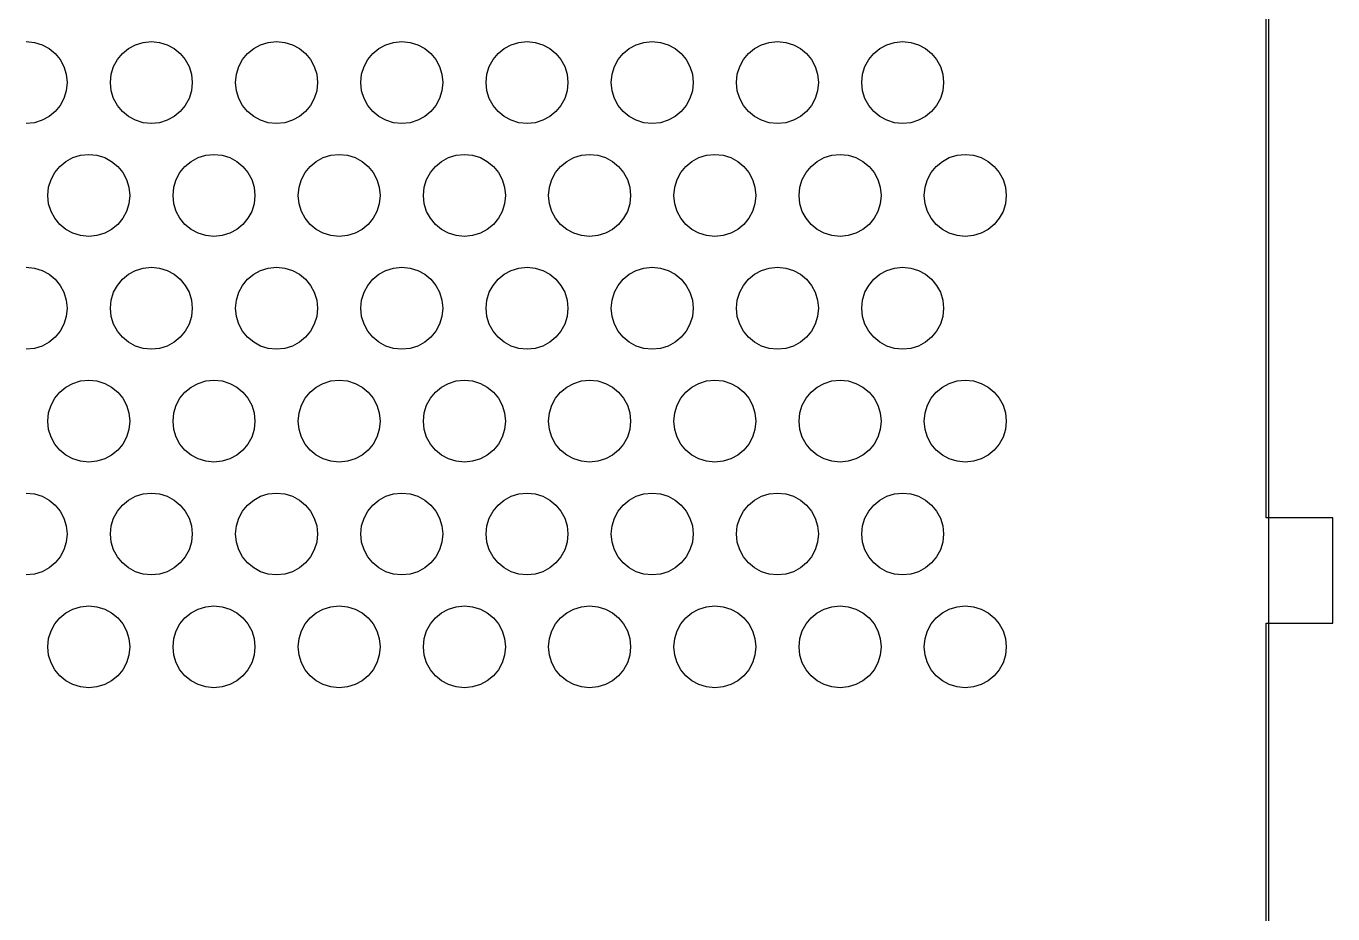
# Model space of a CAD drawing. Extents: x -3 to 115, y -3 to 173.
# Drawn here: x 56.1 to 115.1, y 94.1 to 134.1 of the extents above; entities that cross this region are included whole.
import ezdxf

# ---------------------------------------------------------------- set-up
doc = ezdxf.new("R2010")
doc.units = 0
doc.layers.get('0').update_dxf_attribs({"linetype": 'CONTINUOUS'})
doc.layers.add('Layer_1', color=7, linetype='CONTINUOUS')

msp = doc.modelspace()

# ---------------------------------------------------------------- linework, layer by layer
at = {"color": 6}
for points in [[(56.149783, 133.409348), (56.522119, 133.371601), (56.868798, 133.264577), (57.182318, 133.09401), (57.455753, 132.868497), (57.681124, 132.595205), (57.851405, 132.28178), (57.958714, 131.934912), (57.996508, 131.562717), (57.958714, 131.191002), (57.851405, 130.844134), (57.681124, 130.530707), (57.455753, 130.257417), (57.182318, 130.031902), (56.868798, 129.861809), (56.522119, 129.753834), (56.149783, 129.716566)], [(56.14978, 123.236328), (56.522116, 123.198581), (56.868795, 123.091557), (57.182316, 122.92099), (57.455751, 122.695478), (57.681121, 122.422185), (57.851402, 122.10876), (57.958712, 121.761892), (57.996505, 121.389698), (57.958712, 121.017983), (57.851402, 120.671115), (57.681121, 120.357687), (57.455751, 120.084397), (57.182316, 119.858882), (56.868795, 119.688789), (56.522116, 119.580814), (56.14978, 119.543547)], [(56.14978, 113.063304), (56.522116, 113.025557), (56.868795, 112.918532), (57.182316, 112.747966), (57.455751, 112.522453), (57.681121, 112.24916), (57.851402, 111.935736), (57.958712, 111.588868), (57.996505, 111.216673), (57.958712, 110.844958), (57.851402, 110.49809), (57.681121, 110.184663), (57.455751, 109.911373), (57.182316, 109.685857), (56.868795, 109.515765), (56.522116, 109.407789), (56.14978, 109.370522)]]:
    msp.add_lwpolyline(points, dxfattribs=at)
for points in [[(61.422723, 129.753834), (61.076044, 129.861809), (60.762475, 130.031902), (60.489088, 130.257417), (60.263718, 130.530707), (60.093388, 130.844134), (59.985601, 131.191002), (59.948286, 131.562717), (59.985601, 131.934912), (60.093388, 132.28178), (60.263718, 132.595205), (60.489088, 132.868497), (60.762475, 133.09401), (61.076044, 133.264577), (61.422723, 133.371601), (61.79458, 133.409348), (62.166916, 133.371601), (62.513595, 133.264577), (62.827116, 133.09401), (63.10055, 132.868497), (63.325921, 132.595205), (63.496202, 132.28178), (63.603512, 131.934912), (63.641305, 131.562717), (63.603512, 131.191002), (63.496202, 130.844134), (63.325921, 130.530707), (63.10055, 130.257417), (62.827116, 130.031902), (62.513595, 129.861809), (62.166916, 129.753834), (61.79458, 129.716566), (61.422723, 129.753834), (61.422723, 129.753834), (61.422723, 129.753834)], [(67.067523, 129.753834), (66.720844, 129.861809), (66.407275, 130.031902), (66.133888, 130.257417), (65.908518, 130.530707), (65.738188, 130.844134), (65.630401, 131.191002), (65.593086, 131.562717), (65.630401, 131.934912), (65.738188, 132.28178), (65.908518, 132.595205), (66.133888, 132.868497), (66.407275, 133.09401), (66.720844, 133.264577), (67.067523, 133.371601), (67.43938, 133.409348), (67.811716, 133.371601), (68.158395, 133.264577), (68.471916, 133.09401), (68.74535, 132.868497), (68.970721, 132.595205), (69.141002, 132.28178), (69.248312, 131.934912), (69.286105, 131.562717), (69.248312, 131.191002), (69.141002, 130.844134), (68.970721, 130.530707), (68.74535, 130.257417), (68.471916, 130.031902), (68.158395, 129.861809), (67.811716, 129.753834), (67.43938, 129.716566), (67.067523, 129.753834), (67.067523, 129.753834), (67.067523, 129.753834)], [(72.712323, 129.753834), (72.365644, 129.861809), (72.052075, 130.031902), (71.778688, 130.257417), (71.553318, 130.530707), (71.382989, 130.844134), (71.275201, 131.191002), (71.237886, 131.562717), (71.275201, 131.934912), (71.382989, 132.28178), (71.553318, 132.595205), (71.778688, 132.868497), (72.052075, 133.09401), (72.365644, 133.264577), (72.712323, 133.371601), (73.08418, 133.409348), (73.456516, 133.371601), (73.803195, 133.264577), (74.116716, 133.09401), (74.39015, 132.868497), (74.615521, 132.595205), (74.785802, 132.28178), (74.893112, 131.934912), (74.930905, 131.562717), (74.893112, 131.191002), (74.785802, 130.844134), (74.615521, 130.530707), (74.39015, 130.257417), (74.116716, 130.031902), (73.803195, 129.861809), (73.456516, 129.753834), (73.08418, 129.716566), (72.712323, 129.753834), (72.712323, 129.753834), (72.712323, 129.753834)], [(78.357123, 129.753834), (78.010444, 129.861809), (77.696875, 130.031902), (77.423488, 130.257417), (77.198118, 130.530707), (77.027789, 130.844134), (76.920001, 131.191002), (76.882686, 131.562717), (76.920001, 131.934912), (77.027789, 132.28178), (77.198118, 132.595205), (77.423488, 132.868497), (77.696875, 133.09401), (78.010444, 133.264577), (78.357123, 133.371601), (78.72898, 133.409348), (79.101316, 133.371601), (79.447995, 133.264577), (79.761516, 133.09401), (80.03495, 132.868497), (80.260321, 132.595205), (80.430602, 132.28178), (80.537912, 131.934912), (80.575705, 131.562717), (80.537912, 131.191002), (80.430602, 130.844134), (80.260321, 130.530707), (80.03495, 130.257417), (79.761516, 130.031902), (79.447995, 129.861809), (79.101316, 129.753834), (78.72898, 129.716566), (78.357123, 129.753834), (78.357123, 129.753834), (78.357123, 129.753834)], [(84.001923, 129.753834), (83.655244, 129.861809), (83.341675, 130.031902), (83.068288, 130.257417), (82.842918, 130.530707), (82.672589, 130.844134), (82.564801, 131.191002), (82.527486, 131.562717), (82.564801, 131.934912), (82.672589, 132.28178), (82.842918, 132.595205), (83.068288, 132.868497), (83.341675, 133.09401), (83.655244, 133.264577), (84.001923, 133.371601), (84.37378, 133.409348), (84.746116, 133.371601), (85.092795, 133.264577), (85.406316, 133.09401), (85.67975, 132.868497), (85.905121, 132.595205), (86.075402, 132.28178), (86.182712, 131.934912), (86.220505, 131.562717), (86.182712, 131.191002), (86.075402, 130.844134), (85.905121, 130.530707), (85.67975, 130.257417), (85.406316, 130.031902), (85.092795, 129.861809), (84.746116, 129.753834), (84.37378, 129.716566), (84.001923, 129.753834), (84.001923, 129.753834), (84.001923, 129.753834)], [(89.64672, 129.753834), (89.300041, 129.861809), (88.986472, 130.031902), (88.713085, 130.257417), (88.487716, 130.530707), (88.317386, 130.844134), (88.209598, 131.191002), (88.172283, 131.562717), (88.209598, 131.934912), (88.317386, 132.28178), (88.487716, 132.595205), (88.713085, 132.868497), (88.986472, 133.09401), (89.300041, 133.264577), (89.64672, 133.371601), (90.018578, 133.409348), (90.390913, 133.371601), (90.737593, 133.264577), (91.051113, 133.09401), (91.324548, 132.868497), (91.549919, 132.595205), (91.7202, 132.28178), (91.827509, 131.934912), (91.865302, 131.562717), (91.827509, 131.191002), (91.7202, 130.844134), (91.549919, 130.530707), (91.324548, 130.257417), (91.051113, 130.031902), (90.737593, 129.861809), (90.390913, 129.753834), (90.018578, 129.716566), (89.64672, 129.753834), (89.64672, 129.753834), (89.64672, 129.753834)], [(95.29152, 129.753834), (94.944841, 129.861809), (94.631272, 130.031902), (94.357885, 130.257417), (94.132516, 130.530707), (93.962186, 130.844134), (93.854398, 131.191002), (93.817083, 131.562717), (93.854398, 131.934912), (93.962186, 132.28178), (94.132516, 132.595205), (94.357885, 132.868497), (94.631272, 133.09401), (94.944841, 133.264577), (95.29152, 133.371601), (95.663378, 133.409348), (96.035713, 133.371601), (96.382393, 133.264577), (96.695913, 133.09401), (96.969348, 132.868497), (97.194719, 132.595205), (97.365, 132.28178), (97.472309, 131.934912), (97.510102, 131.562717), (97.472309, 131.191002), (97.365, 130.844134), (97.194719, 130.530707), (96.969348, 130.257417), (96.695913, 130.031902), (96.382393, 129.861809), (96.035713, 129.753834), (95.663378, 129.716566), (95.29152, 129.753834), (95.29152, 129.753834), (95.29152, 129.753834)], [(58.600323, 124.66732), (58.253644, 124.775295), (57.940075, 124.945388), (57.666688, 125.170903), (57.441318, 125.444193), (57.270988, 125.75762), (57.163201, 126.104488), (57.125886, 126.476203), (57.163201, 126.848398), (57.270988, 127.195266), (57.441318, 127.508691), (57.666688, 127.781984), (57.940075, 128.007496), (58.253644, 128.178063), (58.600323, 128.285087), (58.97218, 128.322834), (59.344516, 128.285087), (59.691195, 128.178063), (60.004716, 128.007496), (60.27815, 127.781984), (60.503521, 127.508691), (60.673802, 127.195266), (60.781111, 126.848398), (60.818905, 126.476203), (60.781111, 126.104488), (60.673802, 125.75762), (60.503521, 125.444193), (60.27815, 125.170903), (60.004716, 124.945388), (59.691195, 124.775295), (59.344516, 124.66732), (58.97218, 124.630052), (58.600323, 124.66732), (58.600323, 124.66732), (58.600323, 124.66732)], [(64.245123, 124.66732), (63.898444, 124.775295), (63.584875, 124.945388), (63.311488, 125.170903), (63.086118, 125.444193), (62.915788, 125.75762), (62.808001, 126.104488), (62.770686, 126.476203), (62.808001, 126.848398), (62.915788, 127.195266), (63.086118, 127.508691), (63.311488, 127.781984), (63.584875, 128.007496), (63.898444, 128.178063), (64.245123, 128.285087), (64.61698, 128.322834), (64.989316, 128.285087), (65.335995, 128.178063), (65.649516, 128.007496), (65.92295, 127.781984), (66.148321, 127.508691), (66.318602, 127.195266), (66.425912, 126.848398), (66.463705, 126.476203), (66.425912, 126.104488), (66.318602, 125.75762), (66.148321, 125.444193), (65.92295, 125.170903), (65.649516, 124.945388), (65.335995, 124.775295), (64.989316, 124.66732), (64.61698, 124.630052), (64.245123, 124.66732), (64.245123, 124.66732), (64.245123, 124.66732)], [(69.889923, 124.66732), (69.543244, 124.775295), (69.229675, 124.945388), (68.956288, 125.170903), (68.730918, 125.444193), (68.560589, 125.75762), (68.452801, 126.104488), (68.415486, 126.476203), (68.452801, 126.848398), (68.560589, 127.195266), (68.730918, 127.508691), (68.956288, 127.781984), (69.229675, 128.007496), (69.543244, 128.178063), (69.889923, 128.285087), (70.26178, 128.322834), (70.634116, 128.285087), (70.980795, 128.178063), (71.294316, 128.007496), (71.56775, 127.781984), (71.793121, 127.508691), (71.963402, 127.195266), (72.070712, 126.848398), (72.108505, 126.476203), (72.070712, 126.104488), (71.963402, 125.75762), (71.793121, 125.444193), (71.56775, 125.170903), (71.294316, 124.945388), (70.980795, 124.775295), (70.634116, 124.66732), (70.26178, 124.630052), (69.889923, 124.66732), (69.889923, 124.66732), (69.889923, 124.66732)], [(75.534723, 124.66732), (75.188044, 124.775295), (74.874475, 124.945388), (74.601088, 125.170903), (74.375718, 125.444193), (74.205389, 125.75762), (74.097601, 126.104488), (74.060286, 126.476203), (74.097601, 126.848398), (74.205389, 127.195266), (74.375718, 127.508691), (74.601088, 127.781984), (74.874475, 128.007496), (75.188044, 128.178063), (75.534723, 128.285087), (75.90658, 128.322834), (76.278916, 128.285087), (76.625595, 128.178063), (76.939116, 128.007496), (77.21255, 127.781984), (77.437921, 127.508691), (77.608202, 127.195266), (77.715512, 126.848398), (77.753305, 126.476203), (77.715512, 126.104488), (77.608202, 125.75762), (77.437921, 125.444193), (77.21255, 125.170903), (76.939116, 124.945388), (76.625595, 124.775295), (76.278916, 124.66732), (75.90658, 124.630052), (75.534723, 124.66732), (75.534723, 124.66732), (75.534723, 124.66732)], [(81.179523, 124.66732), (80.832844, 124.775295), (80.519275, 124.945388), (80.245888, 125.170903), (80.020518, 125.444193), (79.850189, 125.75762), (79.742401, 126.104488), (79.705086, 126.476203), (79.742401, 126.848398), (79.850189, 127.195266), (80.020518, 127.508691), (80.245888, 127.781984), (80.519275, 128.007496), (80.832844, 128.178063), (81.179523, 128.285087), (81.55138, 128.322834), (81.923716, 128.285087), (82.270395, 128.178063), (82.583916, 128.007496), (82.85735, 127.781984), (83.082721, 127.508691), (83.253002, 127.195266), (83.360312, 126.848398), (83.398105, 126.476203), (83.360312, 126.104488), (83.253002, 125.75762), (83.082721, 125.444193), (82.85735, 125.170903), (82.583916, 124.945388), (82.270395, 124.775295), (81.923716, 124.66732), (81.55138, 124.630052), (81.179523, 124.66732), (81.179523, 124.66732), (81.179523, 124.66732)], [(86.82432, 124.66732), (86.477641, 124.775295), (86.164072, 124.945388), (85.890685, 125.170903), (85.665316, 125.444193), (85.494986, 125.75762), (85.387198, 126.104488), (85.349883, 126.476203), (85.387198, 126.848398), (85.494986, 127.195266), (85.665316, 127.508691), (85.890685, 127.781984), (86.164072, 128.007496), (86.477641, 128.178063), (86.82432, 128.285087), (87.196178, 128.322834), (87.568513, 128.285087), (87.915193, 128.178063), (88.228713, 128.007496), (88.502148, 127.781984), (88.727519, 127.508691), (88.8978, 127.195266), (89.005109, 126.848398), (89.042902, 126.476203), (89.005109, 126.104488), (88.8978, 125.75762), (88.727519, 125.444193), (88.502148, 125.170903), (88.228713, 124.945388), (87.915193, 124.775295), (87.568513, 124.66732), (87.196178, 124.630052), (86.82432, 124.66732), (86.82432, 124.66732), (86.82432, 124.66732)], [(92.46912, 124.66732), (92.122441, 124.775295), (91.808872, 124.945388), (91.535485, 125.170903), (91.310116, 125.444193), (91.139786, 125.75762), (91.031998, 126.104488), (90.994683, 126.476203), (91.031998, 126.848398), (91.139786, 127.195266), (91.310116, 127.508691), (91.535485, 127.781984), (91.808872, 128.007496), (92.122441, 128.178063), (92.46912, 128.285087), (92.840978, 128.322834), (93.213313, 128.285087), (93.559993, 128.178063), (93.873513, 128.007496), (94.146948, 127.781984), (94.372319, 127.508691), (94.5426, 127.195266), (94.649909, 126.848398), (94.687702, 126.476203), (94.649909, 126.104488), (94.5426, 125.75762), (94.372319, 125.444193), (94.146948, 125.170903), (93.873513, 124.945388), (93.559993, 124.775295), (93.213313, 124.66732), (92.840978, 124.630052), (92.46912, 124.66732), (92.46912, 124.66732), (92.46912, 124.66732)], [(98.11392, 124.66732), (97.767241, 124.775295), (97.453672, 124.945388), (97.180285, 125.170903), (96.954916, 125.444193), (96.784586, 125.75762), (96.676798, 126.104488), (96.639483, 126.476203), (96.676798, 126.848398), (96.784586, 127.195266), (96.954916, 127.508691), (97.180285, 127.781984), (97.453672, 128.007496), (97.767241, 128.178063), (98.11392, 128.285087), (98.485778, 128.322834), (98.858113, 128.285087), (99.204793, 128.178063), (99.518313, 128.007496), (99.791748, 127.781984), (100.017119, 127.508691), (100.1874, 127.195266), (100.294709, 126.848398), (100.332502, 126.476203), (100.294709, 126.104488), (100.1874, 125.75762), (100.017119, 125.444193), (99.791748, 125.170903), (99.518313, 124.945388), (99.204793, 124.775295), (98.858113, 124.66732), (98.485778, 124.630052), (98.11392, 124.66732), (98.11392, 124.66732), (98.11392, 124.66732)], [(61.422723, 119.580814), (61.076044, 119.688789), (60.762475, 119.858882), (60.489088, 120.084397), (60.263719, 120.357687), (60.093389, 120.671115), (59.985601, 121.017983), (59.948286, 121.389698), (59.985601, 121.761892), (60.093389, 122.10876), (60.263719, 122.422185), (60.489088, 122.695478), (60.762475, 122.92099), (61.076044, 123.091557), (61.422723, 123.198581), (61.794581, 123.236328), (62.166916, 123.198581), (62.513596, 123.091557), (62.827116, 122.92099), (63.100551, 122.695478), (63.325921, 122.422185), (63.496202, 122.10876), (63.603512, 121.761892), (63.641305, 121.389698), (63.603512, 121.017983), (63.496202, 120.671115), (63.325921, 120.357687), (63.100551, 120.084397), (62.827116, 119.858882), (62.513596, 119.688789), (62.166916, 119.580814), (61.794581, 119.543547), (61.422723, 119.580814), (61.422723, 119.580814), (61.422723, 119.580814)], [(67.067523, 119.580814), (66.720844, 119.688789), (66.407275, 119.858882), (66.133888, 120.084397), (65.908519, 120.357687), (65.738189, 120.671115), (65.630401, 121.017983), (65.593086, 121.389698), (65.630401, 121.761892), (65.738189, 122.10876), (65.908519, 122.422185), (66.133888, 122.695478), (66.407275, 122.92099), (66.720844, 123.091557), (67.067523, 123.198581), (67.439381, 123.236328), (67.811716, 123.198581), (68.158396, 123.091557), (68.471916, 122.92099), (68.745351, 122.695478), (68.970721, 122.422185), (69.141002, 122.10876), (69.248312, 121.761892), (69.286105, 121.389698), (69.248312, 121.017983), (69.141002, 120.671115), (68.970721, 120.357687), (68.745351, 120.084397), (68.471916, 119.858882), (68.158396, 119.688789), (67.811716, 119.580814), (67.439381, 119.543547), (67.067523, 119.580814), (67.067523, 119.580814), (67.067523, 119.580814)], [(72.712323, 119.580814), (72.365644, 119.688789), (72.052075, 119.858882), (71.778688, 120.084397), (71.553319, 120.357687), (71.382989, 120.671115), (71.275201, 121.017983), (71.237886, 121.389698), (71.275201, 121.761892), (71.382989, 122.10876), (71.553319, 122.422185), (71.778688, 122.695478), (72.052075, 122.92099), (72.365644, 123.091557), (72.712323, 123.198581), (73.084181, 123.236328), (73.456516, 123.198581), (73.803196, 123.091557), (74.116716, 122.92099), (74.390151, 122.695478), (74.615521, 122.422185), (74.785803, 122.10876), (74.893112, 121.761892), (74.930905, 121.389698), (74.893112, 121.017983), (74.785803, 120.671115), (74.615521, 120.357687), (74.390151, 120.084397), (74.116716, 119.858882), (73.803196, 119.688789), (73.456516, 119.580814), (73.084181, 119.543547), (72.712323, 119.580814), (72.712323, 119.580814), (72.712323, 119.580814)], [(78.357123, 119.580814), (78.010444, 119.688789), (77.696875, 119.858882), (77.423488, 120.084397), (77.198119, 120.357687), (77.027789, 120.671115), (76.920001, 121.017983), (76.882686, 121.389698), (76.920001, 121.761892), (77.027789, 122.10876), (77.198119, 122.422185), (77.423488, 122.695478), (77.696875, 122.92099), (78.010444, 123.091557), (78.357123, 123.198581), (78.728981, 123.236328), (79.101316, 123.198581), (79.447996, 123.091557), (79.761516, 122.92099), (80.034951, 122.695478), (80.260322, 122.422185), (80.430603, 122.10876), (80.537912, 121.761892), (80.575705, 121.389698), (80.537912, 121.017983), (80.430603, 120.671115), (80.260322, 120.357687), (80.034951, 120.084397), (79.761516, 119.858882), (79.447996, 119.688789), (79.101316, 119.580814), (78.728981, 119.543547), (78.357123, 119.580814), (78.357123, 119.580814), (78.357123, 119.580814)], [(84.00192, 119.580814), (83.655241, 119.688789), (83.341672, 119.858882), (83.068285, 120.084397), (82.842916, 120.357687), (82.672586, 120.671115), (82.564799, 121.017983), (82.527483, 121.389698), (82.564799, 121.761892), (82.672586, 122.10876), (82.842916, 122.422185), (83.068285, 122.695478), (83.341672, 122.92099), (83.655241, 123.091557), (84.00192, 123.198581), (84.373778, 123.236328), (84.746114, 123.198581), (85.092793, 123.091557), (85.406313, 122.92099), (85.679748, 122.695478), (85.905119, 122.422185), (86.0754, 122.10876), (86.182709, 121.761892), (86.220503, 121.389698), (86.182709, 121.017983), (86.0754, 120.671115), (85.905119, 120.357687), (85.679748, 120.084397), (85.406313, 119.858882), (85.092793, 119.688789), (84.746114, 119.580814), (84.373778, 119.543547), (84.00192, 119.580814), (84.00192, 119.580814), (84.00192, 119.580814)], [(89.64672, 119.580814), (89.300041, 119.688789), (88.986472, 119.858882), (88.713085, 120.084397), (88.487716, 120.357687), (88.317386, 120.671115), (88.209599, 121.017983), (88.172284, 121.389698), (88.209599, 121.761892), (88.317386, 122.10876), (88.487716, 122.422185), (88.713085, 122.695478), (88.986472, 122.92099), (89.300041, 123.091557), (89.64672, 123.198581), (90.018578, 123.236328), (90.390914, 123.198581), (90.737593, 123.091557), (91.051113, 122.92099), (91.324548, 122.695478), (91.549919, 122.422185), (91.7202, 122.10876), (91.827509, 121.761892), (91.865303, 121.389698), (91.827509, 121.017983), (91.7202, 120.671115), (91.549919, 120.357687), (91.324548, 120.084397), (91.051113, 119.858882), (90.737593, 119.688789), (90.390914, 119.580814), (90.018578, 119.543547), (89.64672, 119.580814), (89.64672, 119.580814), (89.64672, 119.580814)], [(95.29152, 119.580814), (94.944841, 119.688789), (94.631272, 119.858882), (94.357885, 120.084397), (94.132516, 120.357687), (93.962186, 120.671115), (93.854399, 121.017983), (93.817084, 121.389698), (93.854399, 121.761892), (93.962186, 122.10876), (94.132516, 122.422185), (94.357885, 122.695478), (94.631272, 122.92099), (94.944841, 123.091557), (95.29152, 123.198581), (95.663378, 123.236328), (96.035714, 123.198581), (96.382393, 123.091557), (96.695913, 122.92099), (96.969348, 122.695478), (97.194719, 122.422185), (97.365, 122.10876), (97.472309, 121.761892), (97.510103, 121.389698), (97.472309, 121.017983), (97.365, 120.671115), (97.194719, 120.357687), (96.969348, 120.084397), (96.695913, 119.858882), (96.382393, 119.688789), (96.035714, 119.580814), (95.663378, 119.543547), (95.29152, 119.580814), (95.29152, 119.580814), (95.29152, 119.580814)], [(58.600323, 114.4943), (58.253644, 114.602275), (57.940075, 114.772368), (57.666688, 114.997883), (57.441318, 115.271173), (57.270988, 115.584601), (57.163201, 115.931469), (57.125886, 116.303184), (57.163201, 116.675378), (57.270988, 117.022246), (57.441318, 117.335671), (57.666688, 117.608964), (57.940075, 117.834476), (58.253644, 118.005043), (58.600323, 118.112067), (58.97218, 118.149814), (59.344516, 118.112067), (59.691195, 118.005043), (60.004716, 117.834476), (60.27815, 117.608964), (60.503521, 117.335671), (60.673802, 117.022246), (60.781111, 116.675378), (60.818905, 116.303184), (60.781111, 115.931469), (60.673802, 115.584601), (60.503521, 115.271173), (60.27815, 114.997883), (60.004716, 114.772368), (59.691195, 114.602275), (59.344516, 114.4943), (58.97218, 114.457033), (58.600323, 114.4943), (58.600323, 114.4943), (58.600323, 114.4943)], [(64.245123, 114.4943), (63.898444, 114.602275), (63.584875, 114.772368), (63.311488, 114.997883), (63.086118, 115.271173), (62.915788, 115.584601), (62.808001, 115.931469), (62.770686, 116.303184), (62.808001, 116.675378), (62.915788, 117.022246), (63.086118, 117.335671), (63.311488, 117.608964), (63.584875, 117.834476), (63.898444, 118.005043), (64.245123, 118.112067), (64.61698, 118.149814), (64.989316, 118.112067), (65.335995, 118.005043), (65.649516, 117.834476), (65.92295, 117.608964), (66.148321, 117.335671), (66.318602, 117.022246), (66.425912, 116.675378), (66.463705, 116.303184), (66.425912, 115.931469), (66.318602, 115.584601), (66.148321, 115.271173), (65.92295, 114.997883), (65.649516, 114.772368), (65.335995, 114.602275), (64.989316, 114.4943), (64.61698, 114.457033), (64.245123, 114.4943), (64.245123, 114.4943), (64.245123, 114.4943)], [(69.889923, 114.4943), (69.543244, 114.602275), (69.229675, 114.772368), (68.956288, 114.997883), (68.730918, 115.271173), (68.560589, 115.584601), (68.452801, 115.931469), (68.415486, 116.303184), (68.452801, 116.675378), (68.560589, 117.022246), (68.730918, 117.335671), (68.956288, 117.608964), (69.229675, 117.834476), (69.543244, 118.005043), (69.889923, 118.112067), (70.26178, 118.149814), (70.634116, 118.112067), (70.980795, 118.005043), (71.294316, 117.834476), (71.56775, 117.608964), (71.793121, 117.335671), (71.963402, 117.022246), (72.070712, 116.675378), (72.108505, 116.303184), (72.070712, 115.931469), (71.963402, 115.584601), (71.793121, 115.271173), (71.56775, 114.997883), (71.294316, 114.772368), (70.980795, 114.602275), (70.634116, 114.4943), (70.26178, 114.457033), (69.889923, 114.4943), (69.889923, 114.4943), (69.889923, 114.4943)], [(75.534723, 114.4943), (75.188044, 114.602275), (74.874475, 114.772368), (74.601088, 114.997883), (74.375718, 115.271173), (74.205389, 115.584601), (74.097601, 115.931469), (74.060286, 116.303184), (74.097601, 116.675378), (74.205389, 117.022246), (74.375718, 117.335671), (74.601088, 117.608964), (74.874475, 117.834476), (75.188044, 118.005043), (75.534723, 118.112067), (75.90658, 118.149814), (76.278916, 118.112067), (76.625595, 118.005043), (76.939116, 117.834476), (77.21255, 117.608964), (77.437921, 117.335671), (77.608202, 117.022246), (77.715512, 116.675378), (77.753305, 116.303184), (77.715512, 115.931469), (77.608202, 115.584601), (77.437921, 115.271173), (77.21255, 114.997883), (76.939116, 114.772368), (76.625595, 114.602275), (76.278916, 114.4943), (75.90658, 114.457033), (75.534723, 114.4943), (75.534723, 114.4943), (75.534723, 114.4943)], [(81.179523, 114.4943), (80.832844, 114.602275), (80.519275, 114.772368), (80.245888, 114.997883), (80.020518, 115.271173), (79.850189, 115.584601), (79.742401, 115.931469), (79.705086, 116.303184), (79.742401, 116.675378), (79.850189, 117.022246), (80.020518, 117.335671), (80.245888, 117.608964), (80.519275, 117.834476), (80.832844, 118.005043), (81.179523, 118.112067), (81.55138, 118.149814), (81.923716, 118.112067), (82.270395, 118.005043), (82.583916, 117.834476), (82.85735, 117.608964), (83.082721, 117.335671), (83.253002, 117.022246), (83.360312, 116.675378), (83.398105, 116.303184), (83.360312, 115.931469), (83.253002, 115.584601), (83.082721, 115.271173), (82.85735, 114.997883), (82.583916, 114.772368), (82.270395, 114.602275), (81.923716, 114.4943), (81.55138, 114.457033), (81.179523, 114.4943), (81.179523, 114.4943), (81.179523, 114.4943)], [(86.82432, 114.4943), (86.477641, 114.602275), (86.164072, 114.772368), (85.890685, 114.997883), (85.665316, 115.271173), (85.494986, 115.584601), (85.387198, 115.931469), (85.349883, 116.303184), (85.387198, 116.675378), (85.494986, 117.022246), (85.665316, 117.335671), (85.890685, 117.608964), (86.164072, 117.834476), (86.477641, 118.005043), (86.82432, 118.112067), (87.196178, 118.149814), (87.568513, 118.112067), (87.915193, 118.005043), (88.228713, 117.834476), (88.502148, 117.608964), (88.727519, 117.335671), (88.8978, 117.022246), (89.005109, 116.675378), (89.042902, 116.303184), (89.005109, 115.931469), (88.8978, 115.584601), (88.727519, 115.271173), (88.502148, 114.997883), (88.228713, 114.772368), (87.915193, 114.602275), (87.568513, 114.4943), (87.196178, 114.457033), (86.82432, 114.4943), (86.82432, 114.4943), (86.82432, 114.4943)], [(92.46912, 114.4943), (92.122441, 114.602275), (91.808872, 114.772368), (91.535485, 114.997883), (91.310116, 115.271173), (91.139786, 115.584601), (91.031998, 115.931469), (90.994683, 116.303184), (91.031998, 116.675378), (91.139786, 117.022246), (91.310116, 117.335671), (91.535485, 117.608964), (91.808872, 117.834476), (92.122441, 118.005043), (92.46912, 118.112067), (92.840978, 118.149814), (93.213313, 118.112067), (93.559993, 118.005043), (93.873513, 117.834476), (94.146948, 117.608964), (94.372319, 117.335671), (94.5426, 117.022246), (94.649909, 116.675378), (94.687702, 116.303184), (94.649909, 115.931469), (94.5426, 115.584601), (94.372319, 115.271173), (94.146948, 114.997883), (93.873513, 114.772368), (93.559993, 114.602275), (93.213313, 114.4943), (92.840978, 114.457033), (92.46912, 114.4943), (92.46912, 114.4943), (92.46912, 114.4943)], [(98.11392, 114.4943), (97.767241, 114.602275), (97.453672, 114.772368), (97.180285, 114.997883), (96.954916, 115.271173), (96.784586, 115.584601), (96.676798, 115.931469), (96.639483, 116.303184), (96.676798, 116.675378), (96.784586, 117.022246), (96.954916, 117.335671), (97.180285, 117.608964), (97.453672, 117.834476), (97.767241, 118.005043), (98.11392, 118.112067), (98.485778, 118.149814), (98.858113, 118.112067), (99.204793, 118.005043), (99.518313, 117.834476), (99.791748, 117.608964), (100.017119, 117.335671), (100.1874, 117.022246), (100.294709, 116.675378), (100.332502, 116.303184), (100.294709, 115.931469), (100.1874, 115.584601), (100.017119, 115.271173), (99.791748, 114.997883), (99.518313, 114.772368), (99.204793, 114.602275), (98.858113, 114.4943), (98.485778, 114.457033), (98.11392, 114.4943), (98.11392, 114.4943), (98.11392, 114.4943)], [(61.422723, 109.407789), (61.076044, 109.515765), (60.762475, 109.685857), (60.489088, 109.911373), (60.263719, 110.184663), (60.093389, 110.49809), (59.985601, 110.844958), (59.948286, 111.216673), (59.985601, 111.588868), (60.093389, 111.935736), (60.263719, 112.24916), (60.489088, 112.522453), (60.762475, 112.747966), (61.076044, 112.918532), (61.422723, 113.025557), (61.794581, 113.063304), (62.166916, 113.025557), (62.513596, 112.918532), (62.827116, 112.747966), (63.100551, 112.522453), (63.325921, 112.24916), (63.496202, 111.935736), (63.603512, 111.588868), (63.641305, 111.216673), (63.603512, 110.844958), (63.496202, 110.49809), (63.325921, 110.184663), (63.100551, 109.911373), (62.827116, 109.685857), (62.513596, 109.515765), (62.166916, 109.407789), (61.794581, 109.370522), (61.422723, 109.407789), (61.422723, 109.407789), (61.422723, 109.407789)], [(67.067523, 109.407789), (66.720844, 109.515765), (66.407275, 109.685857), (66.133888, 109.911373), (65.908519, 110.184663), (65.738189, 110.49809), (65.630401, 110.844958), (65.593086, 111.216673), (65.630401, 111.588868), (65.738189, 111.935736), (65.908519, 112.24916), (66.133888, 112.522453), (66.407275, 112.747966), (66.720844, 112.918532), (67.067523, 113.025557), (67.439381, 113.063304), (67.811716, 113.025557), (68.158396, 112.918532), (68.471916, 112.747966), (68.745351, 112.522453), (68.970721, 112.24916), (69.141002, 111.935736), (69.248312, 111.588868), (69.286105, 111.216673), (69.248312, 110.844958), (69.141002, 110.49809), (68.970721, 110.184663), (68.745351, 109.911373), (68.471916, 109.685857), (68.158396, 109.515765), (67.811716, 109.407789), (67.439381, 109.370522), (67.067523, 109.407789), (67.067523, 109.407789), (67.067523, 109.407789)], [(72.712323, 109.407789), (72.365644, 109.515765), (72.052075, 109.685857), (71.778688, 109.911373), (71.553319, 110.184663), (71.382989, 110.49809), (71.275201, 110.844958), (71.237886, 111.216673), (71.275201, 111.588868), (71.382989, 111.935736), (71.553319, 112.24916), (71.778688, 112.522453), (72.052075, 112.747966), (72.365644, 112.918532), (72.712323, 113.025557), (73.084181, 113.063304), (73.456516, 113.025557), (73.803196, 112.918532), (74.116716, 112.747966), (74.390151, 112.522453), (74.615521, 112.24916), (74.785803, 111.935736), (74.893112, 111.588868), (74.930905, 111.216673), (74.893112, 110.844958), (74.785803, 110.49809), (74.615521, 110.184663), (74.390151, 109.911373), (74.116716, 109.685857), (73.803196, 109.515765), (73.456516, 109.407789), (73.084181, 109.370522), (72.712323, 109.407789), (72.712323, 109.407789), (72.712323, 109.407789)], [(78.357123, 109.407789), (78.010444, 109.515765), (77.696875, 109.685857), (77.423488, 109.911373), (77.198119, 110.184663), (77.027789, 110.49809), (76.920001, 110.844958), (76.882686, 111.216673), (76.920001, 111.588868), (77.027789, 111.935736), (77.198119, 112.24916), (77.423488, 112.522453), (77.696875, 112.747966), (78.010444, 112.918532), (78.357123, 113.025557), (78.728981, 113.063304), (79.101316, 113.025557), (79.447996, 112.918532), (79.761516, 112.747966), (80.034951, 112.522453), (80.260322, 112.24916), (80.430603, 111.935736), (80.537912, 111.588868), (80.575705, 111.216673), (80.537912, 110.844958), (80.430603, 110.49809), (80.260322, 110.184663), (80.034951, 109.911373), (79.761516, 109.685857), (79.447996, 109.515765), (79.101316, 109.407789), (78.728981, 109.370522), (78.357123, 109.407789), (78.357123, 109.407789), (78.357123, 109.407789)], [(84.00192, 109.407789), (83.655241, 109.515765), (83.341672, 109.685857), (83.068285, 109.911373), (82.842916, 110.184663), (82.672586, 110.49809), (82.564799, 110.844958), (82.527483, 111.216673), (82.564799, 111.588868), (82.672586, 111.935736), (82.842916, 112.24916), (83.068285, 112.522453), (83.341672, 112.747966), (83.655241, 112.918532), (84.00192, 113.025557), (84.373778, 113.063304), (84.746114, 113.025557), (85.092793, 112.918532), (85.406313, 112.747966), (85.679748, 112.522453), (85.905119, 112.24916), (86.0754, 111.935736), (86.182709, 111.588868), (86.220503, 111.216673), (86.182709, 110.844958), (86.0754, 110.49809), (85.905119, 110.184663), (85.679748, 109.911373), (85.406313, 109.685857), (85.092793, 109.515765), (84.746114, 109.407789), (84.373778, 109.370522), (84.00192, 109.407789), (84.00192, 109.407789), (84.00192, 109.407789)], [(89.64672, 109.407789), (89.300041, 109.515765), (88.986472, 109.685857), (88.713085, 109.911373), (88.487716, 110.184663), (88.317386, 110.49809), (88.209599, 110.844958), (88.172284, 111.216673), (88.209599, 111.588868), (88.317386, 111.935736), (88.487716, 112.24916), (88.713085, 112.522453), (88.986472, 112.747966), (89.300041, 112.918532), (89.64672, 113.025557), (90.018578, 113.063304), (90.390914, 113.025557), (90.737593, 112.918532), (91.051113, 112.747966), (91.324548, 112.522453), (91.549919, 112.24916), (91.7202, 111.935736), (91.827509, 111.588868), (91.865303, 111.216673), (91.827509, 110.844958), (91.7202, 110.49809), (91.549919, 110.184663), (91.324548, 109.911373), (91.051113, 109.685857), (90.737593, 109.515765), (90.390914, 109.407789), (90.018578, 109.370522), (89.64672, 109.407789), (89.64672, 109.407789), (89.64672, 109.407789)], [(95.29152, 109.407789), (94.944841, 109.515765), (94.631272, 109.685857), (94.357885, 109.911373), (94.132516, 110.184663), (93.962186, 110.49809), (93.854399, 110.844958), (93.817084, 111.216673), (93.854399, 111.588868), (93.962186, 111.935736), (94.132516, 112.24916), (94.357885, 112.522453), (94.631272, 112.747966), (94.944841, 112.918532), (95.29152, 113.025557), (95.663378, 113.063304), (96.035714, 113.025557), (96.382393, 112.918532), (96.695913, 112.747966), (96.969348, 112.522453), (97.194719, 112.24916), (97.365, 111.935736), (97.472309, 111.588868), (97.510103, 111.216673), (97.472309, 110.844958), (97.365, 110.49809), (97.194719, 110.184663), (96.969348, 109.911373), (96.695913, 109.685857), (96.382393, 109.515765), (96.035714, 109.407789), (95.663378, 109.370522), (95.29152, 109.407789), (95.29152, 109.407789), (95.29152, 109.407789)], [(58.600323, 104.321275), (58.253644, 104.429251), (57.940075, 104.599343), (57.666688, 104.824859), (57.441318, 105.098149), (57.270988, 105.411576), (57.163201, 105.758444), (57.125886, 106.130159), (57.163201, 106.502354), (57.270988, 106.849222), (57.441318, 107.162646), (57.666688, 107.435939), (57.940075, 107.661452), (58.253644, 107.832018), (58.600323, 107.939043), (58.97218, 107.97679), (59.344516, 107.939043), (59.691195, 107.832018), (60.004716, 107.661452), (60.27815, 107.435939), (60.503521, 107.162646), (60.673802, 106.849222), (60.781111, 106.502354), (60.818905, 106.130159), (60.781111, 105.758444), (60.673802, 105.411576), (60.503521, 105.098149), (60.27815, 104.824859), (60.004716, 104.599343), (59.691195, 104.429251), (59.344516, 104.321275), (58.97218, 104.284008), (58.600323, 104.321275), (58.600323, 104.321275), (58.600323, 104.321275)], [(64.245123, 104.321275), (63.898444, 104.429251), (63.584875, 104.599343), (63.311488, 104.824859), (63.086118, 105.098149), (62.915788, 105.411576), (62.808001, 105.758444), (62.770686, 106.130159), (62.808001, 106.502354), (62.915788, 106.849222), (63.086118, 107.162646), (63.311488, 107.435939), (63.584875, 107.661452), (63.898444, 107.832018), (64.245123, 107.939043), (64.61698, 107.97679), (64.989316, 107.939043), (65.335995, 107.832018), (65.649516, 107.661452), (65.92295, 107.435939), (66.148321, 107.162646), (66.318602, 106.849222), (66.425912, 106.502354), (66.463705, 106.130159), (66.425912, 105.758444), (66.318602, 105.411576), (66.148321, 105.098149), (65.92295, 104.824859), (65.649516, 104.599343), (65.335995, 104.429251), (64.989316, 104.321275), (64.61698, 104.284008), (64.245123, 104.321275), (64.245123, 104.321275), (64.245123, 104.321275)], [(69.889923, 104.321275), (69.543244, 104.429251), (69.229675, 104.599343), (68.956288, 104.824859), (68.730918, 105.098149), (68.560589, 105.411576), (68.452801, 105.758444), (68.415486, 106.130159), (68.452801, 106.502354), (68.560589, 106.849222), (68.730918, 107.162646), (68.956288, 107.435939), (69.229675, 107.661452), (69.543244, 107.832018), (69.889923, 107.939043), (70.26178, 107.97679), (70.634116, 107.939043), (70.980795, 107.832018), (71.294316, 107.661452), (71.56775, 107.435939), (71.793121, 107.162646), (71.963402, 106.849222), (72.070712, 106.502354), (72.108505, 106.130159), (72.070712, 105.758444), (71.963402, 105.411576), (71.793121, 105.098149), (71.56775, 104.824859), (71.294316, 104.599343), (70.980795, 104.429251), (70.634116, 104.321275), (70.26178, 104.284008), (69.889923, 104.321275), (69.889923, 104.321275), (69.889923, 104.321275)], [(75.534723, 104.321275), (75.188044, 104.429251), (74.874475, 104.599343), (74.601088, 104.824859), (74.375718, 105.098149), (74.205389, 105.411576), (74.097601, 105.758444), (74.060286, 106.130159), (74.097601, 106.502354), (74.205389, 106.849222), (74.375718, 107.162646), (74.601088, 107.435939), (74.874475, 107.661452), (75.188044, 107.832018), (75.534723, 107.939043), (75.90658, 107.97679), (76.278916, 107.939043), (76.625595, 107.832018), (76.939116, 107.661452), (77.21255, 107.435939), (77.437921, 107.162646), (77.608202, 106.849222), (77.715512, 106.502354), (77.753305, 106.130159), (77.715512, 105.758444), (77.608202, 105.411576), (77.437921, 105.098149), (77.21255, 104.824859), (76.939116, 104.599343), (76.625595, 104.429251), (76.278916, 104.321275), (75.90658, 104.284008), (75.534723, 104.321275), (75.534723, 104.321275), (75.534723, 104.321275)], [(81.179523, 104.321275), (80.832844, 104.429251), (80.519275, 104.599343), (80.245888, 104.824859), (80.020518, 105.098149), (79.850189, 105.411576), (79.742401, 105.758444), (79.705086, 106.130159), (79.742401, 106.502354), (79.850189, 106.849222), (80.020518, 107.162646), (80.245888, 107.435939), (80.519275, 107.661452), (80.832844, 107.832018), (81.179523, 107.939043), (81.55138, 107.97679), (81.923716, 107.939043), (82.270395, 107.832018), (82.583916, 107.661452), (82.85735, 107.435939), (83.082721, 107.162646), (83.253002, 106.849222), (83.360312, 106.502354), (83.398105, 106.130159), (83.360312, 105.758444), (83.253002, 105.411576), (83.082721, 105.098149), (82.85735, 104.824859), (82.583916, 104.599343), (82.270395, 104.429251), (81.923716, 104.321275), (81.55138, 104.284008), (81.179523, 104.321275), (81.179523, 104.321275), (81.179523, 104.321275)], [(86.82432, 104.321275), (86.477641, 104.429251), (86.164072, 104.599343), (85.890685, 104.824859), (85.665316, 105.098149), (85.494986, 105.411576), (85.387198, 105.758444), (85.349883, 106.130159), (85.387198, 106.502354), (85.494986, 106.849222), (85.665316, 107.162646), (85.890685, 107.435939), (86.164072, 107.661452), (86.477641, 107.832018), (86.82432, 107.939043), (87.196178, 107.97679), (87.568513, 107.939043), (87.915193, 107.832018), (88.228713, 107.661452), (88.502148, 107.435939), (88.727519, 107.162646), (88.8978, 106.849222), (89.005109, 106.502354), (89.042902, 106.130159), (89.005109, 105.758444), (88.8978, 105.411576), (88.727519, 105.098149), (88.502148, 104.824859), (88.228713, 104.599343), (87.915193, 104.429251), (87.568513, 104.321275), (87.196178, 104.284008), (86.82432, 104.321275), (86.82432, 104.321275), (86.82432, 104.321275)], [(92.46912, 104.321275), (92.122441, 104.429251), (91.808872, 104.599343), (91.535485, 104.824859), (91.310116, 105.098149), (91.139786, 105.411576), (91.031998, 105.758444), (90.994683, 106.130159), (91.031998, 106.502354), (91.139786, 106.849222), (91.310116, 107.162646), (91.535485, 107.435939), (91.808872, 107.661452), (92.122441, 107.832018), (92.46912, 107.939043), (92.840978, 107.97679), (93.213313, 107.939043), (93.559993, 107.832018), (93.873513, 107.661452), (94.146948, 107.435939), (94.372319, 107.162646), (94.5426, 106.849222), (94.649909, 106.502354), (94.687702, 106.130159), (94.649909, 105.758444), (94.5426, 105.411576), (94.372319, 105.098149), (94.146948, 104.824859), (93.873513, 104.599343), (93.559993, 104.429251), (93.213313, 104.321275), (92.840978, 104.284008), (92.46912, 104.321275), (92.46912, 104.321275), (92.46912, 104.321275)], [(98.11392, 104.321275), (97.767241, 104.429251), (97.453672, 104.599343), (97.180285, 104.824859), (96.954916, 105.098149), (96.784586, 105.411576), (96.676798, 105.758444), (96.639483, 106.130159), (96.676798, 106.502354), (96.784586, 106.849222), (96.954916, 107.162646), (97.180285, 107.435939), (97.453672, 107.661452), (97.767241, 107.832018), (98.11392, 107.939043), (98.485778, 107.97679), (98.858113, 107.939043), (99.204793, 107.832018), (99.518313, 107.661452), (99.791748, 107.435939), (100.017119, 107.162646), (100.1874, 106.849222), (100.294709, 106.502354), (100.332502, 106.130159), (100.294709, 105.758444), (100.1874, 105.411576), (100.017119, 105.098149), (99.791748, 104.824859), (99.518313, 104.599343), (99.204793, 104.429251), (98.858113, 104.321275), (98.485778, 104.284008), (98.11392, 104.321275), (98.11392, 104.321275), (98.11392, 104.321275)]]:
    msp.add_lwpolyline(points, close=True, dxfattribs=at)
at = {"layer": 'Layer_1', "color": 1}
msp.add_lwpolyline([(112.056954, 62.843787), (112.056954, 107.193846), (115.057143, 107.193846), (115.057143, 111.945644), (112.056954, 111.945644), (112.056954, 156.295797), (115.057143, 156.295797), (115.057143, 161.047598), (112.056954, 161.047598), (112.056954, 170.551194), (102.056345, 170.551194), (102.056345, 173.402271), (97.05603, 173.402271), (97.05603, 170.551194), (73.054605, 170.551194), (73.054605, 173.402271), (68.054299, 173.402271), (68.054299, 170.551194), (44.05286, 170.551194)], dxfattribs=at)
at = {"layer": 'Layer_1', "color": 7}
msp.add_lwpolyline([(0.15, 170.149998), (112.150002, 170.149998), (112.150002, 0.150005), (0.15, 0.150005), (0.15, 170.149998)], close=True, dxfattribs=at)

doc.saveas('drawing.dxf')
